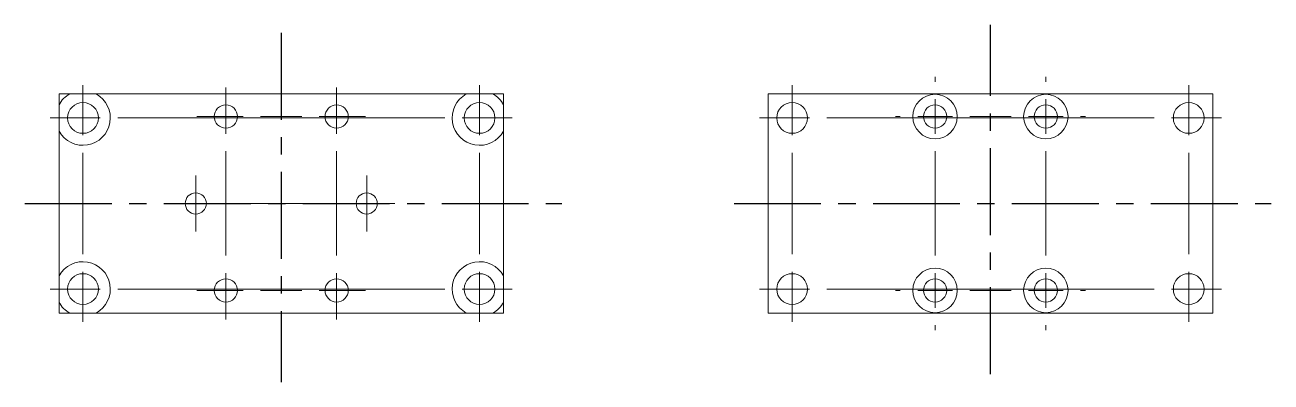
# Model space of a CAD drawing. Header units: inches. Extents: x 3.56 to 10.74, y 2.54 to 4.59.
import ezdxf

# ---------------------------------------------------------------- set-up
doc = ezdxf.new("R2010")
doc.units = ezdxf.units.IN
doc.header["$MEASUREMENT"] = 0
doc.linetypes.add('CENTERX2', pattern=[0.8, 0.5, -0.1, 0.1, -0.1])

# ---------------------------------------------------------------- blocks, each defined once
blk = doc.blocks.new('SW_CENTERMARKSYMBOL_0')
at = {"color": 0, "linetype": 'Continuous', "lineweight": 0}
for p, q in [((-2.2835, 0.1), (-2.2835, 0.1886)), ((0, 0.1), (0, 0.1886)), ((-2.2835, 0), (-2.2835, 0.1)), ((0, 0), (0, 0.1)), ((-2.3835, 0), (-2.472, 0)), ((-2.2835, 0), (-2.3835, 0)), ((-2.2835, 0), (-2.2835, -0.1)), ((-2.2835, 0), (-2.1835, 0)), ((-0.2, 0), (-2.0835, 0)), ((0, 0), (-0.1, 0)), ((0, 0), (0, -0.1)), ((0, 0), (0.1, 0)), ((0.1, 0), (0.1886, 0)), ((-2.2835, -0.2), (-2.2835, -0.7843)), ((0, -0.2), (0, -0.7843)), ((-2.2835, -0.9843), (-2.2835, -0.8843)), ((0, -0.9843), (0, -0.8843)), ((-2.3835, -0.9843), (-2.472, -0.9843)), ((-2.2835, -0.9843), (-2.3835, -0.9843)), ((-2.2835, -0.9843), (-2.2835, -1.0843)), ((-2.2835, -0.9843), (-2.1835, -0.9843)), ((-0.2, -0.9843), (-2.0835, -0.9843)), ((0, -0.9843), (-0.1, -0.9843)), ((0, -0.9843), (0, -1.0843)), ((0, -0.9843), (0.1, -0.9843)), ((0.1, -0.9843), (0.1886, -0.9843)), ((-2.2835, -1.0843), (-2.2835, -1.1728)), ((0, -1.0843), (0, -1.1728))]:
    blk.add_line(p, q, dxfattribs=at)
blk = doc.blocks.new('SW_CENTERMARKSYMBOL_1')
at = {"color": 0, "linetype": 'Continuous', "lineweight": 0}
for p, q in [((-0.6378, 1.1), (-0.6378, 1.1669)), ((0, 1.1), (0, 1.1669)), ((-0.6378, 1), (-0.6378, 1.1)), ((0, 1), (0, 1.1)), ((-0.7378, 1), (-0.8047, 1)), ((-0.6378, 1), (-0.7378, 1)), ((-0.6378, 1), (-0.6378, 0.9)), ((-0.6378, 1), (-0.5378, 1)), ((-0.2, 1), (-0.4378, 1)), ((0, 1), (-0.1, 1)), ((0, 1), (0, 0.9)), ((0, 1), (0.1, 1)), ((0.1, 1), (0.1669, 1)), ((-0.6378, 0.8), (-0.6378, 0.2)), ((0, 0.8), (0, 0.2)), ((-0.6378, 0), (-0.6378, 0.1)), ((0, 0), (0, 0.1)), ((-0.7378, 0), (-0.8047, 0)), ((-0.6378, 0), (-0.7378, 0)), ((-0.6378, 0), (-0.6378, -0.1)), ((-0.6378, 0), (-0.5378, 0)), ((-0.2, 0), (-0.4378, 0)), ((0, 0), (-0.1, 0)), ((0, 0), (0, -0.1)), ((0, 0), (0.1, 0)), ((0.1, 0), (0.1669, 0)), ((-0.6378, -0.1), (-0.6378, -0.1669)), ((0, -0.1), (0, -0.1669))]:
    blk.add_line(p, q, dxfattribs=at)
blk = doc.blocks.new('SW_CENTERMARKSYMBOL_2')
at = {"color": 0, "linetype": 'Continuous', "lineweight": 0}
for p, q in [((-0.9843, 0.1), (-0.9843, 0.161)), ((0, 0.1), (0, 0.161)), ((-0.9843, 0), (-0.9843, 0.1)), ((0, 0), (0, 0.1)), ((-1.0843, 0), (-1.1453, 0)), ((-0.9843, 0), (-1.0843, 0)), ((-0.9843, 0), (-0.9843, -0.1)), ((-0.9843, 0), (-0.8843, 0)), ((-0.2, 0), (-0.7843, 0)), ((0, 0), (-0.1, 0)), ((0, 0), (0, -0.1)), ((0, 0), (0.1, 0)), ((0.1, 0), (0.161, 0)), ((-0.9843, -0.1), (-0.9843, -0.161)), ((0, -0.1), (0, -0.161))]:
    blk.add_line(p, q, dxfattribs=at)
blk = doc.blocks.new('SW_CENTERMARKSYMBOL_3')
at = {"color": 0, "linetype": 'Continuous', "lineweight": 0}
for p, q in [((-2.2835, 1.0843), (-2.2835, 1.1728)), ((0, 1.0843), (0, 1.1728)), ((-2.2835, 0.9843), (-2.2835, 1.0843)), ((0, 0.9843), (0, 1.0843)), ((-2.3835, 0.9843), (-2.472, 0.9843)), ((-2.2835, 0.9843), (-2.3835, 0.9843)), ((-2.2835, 0.9843), (-2.2835, 0.8843)), ((-2.2835, 0.9843), (-2.1835, 0.9843)), ((-0.2, 0.9843), (-2.0835, 0.9843)), ((0, 0.9843), (-0.1, 0.9843)), ((0, 0.9843), (0, 0.8843)), ((0, 0.9843), (0.1, 0.9843)), ((0.1, 0.9843), (0.1886, 0.9843)), ((-2.2835, 0.7843), (-2.2835, 0.2)), ((0, 0.7843), (0, 0.2)), ((-2.2835, 0), (-2.2835, 0.1)), ((0, 0), (0, 0.1)), ((-2.3835, 0), (-2.472, 0)), ((-2.2835, 0), (-2.3835, 0)), ((-2.2835, 0), (-2.2835, -0.1)), ((-2.2835, 0), (-2.1835, 0)), ((-0.2, 0), (-2.0835, 0)), ((0, 0), (-0.1, 0)), ((0, 0), (0, -0.1)), ((0, 0), (0.1, 0)), ((0.1, 0), (0.1886, 0)), ((-2.2835, -0.1), (-2.2835, -0.1886)), ((0, -0.1), (0, -0.1886))]:
    blk.add_line(p, q, dxfattribs=at)
blk = doc.blocks.new('SW_CENTERMARKSYMBOL_4')
at = {"color": 0, "linetype": 'Continuous', "lineweight": 0}
for p, q in [((-0.6378, 0.2), (-0.6378, 0.228)), ((0, 0.2), (0, 0.228)), ((-0.6378, 0), (-0.6378, 0.1)), ((0, 0), (0, 0.1)), ((-0.8378, 0), (-0.8657, 0)), ((-0.6378, 0), (-0.7378, 0)), ((-0.6378, 0), (-0.6378, -0.1)), ((-0.6378, 0), (-0.5378, 0)), ((-0.2, 0), (-0.4378, 0)), ((0, 0), (-0.1, 0)), ((0, 0), (0, -0.1)), ((0, 0), (0.1, 0)), ((0.2, 0), (0.228, 0)), ((-0.6378, -0.2), (-0.6378, -0.8)), ((0, -0.2), (0, -0.8)), ((-0.6378, -1), (-0.6378, -0.9)), ((0, -1), (0, -0.9)), ((-0.8378, -1), (-0.8657, -1)), ((-0.6378, -1), (-0.7378, -1)), ((-0.6378, -1), (-0.6378, -1.1)), ((-0.6378, -1), (-0.5378, -1)), ((-0.2, -1), (-0.4378, -1)), ((0, -1), (-0.1, -1)), ((0, -1), (0, -1.1)), ((0, -1), (0.1, -1)), ((0.2, -1), (0.228, -1)), ((-0.6378, -1.2), (-0.6378, -1.228)), ((0, -1.2), (0, -1.228))]:
    blk.add_line(p, q, dxfattribs=at)

msp = doc.modelspace()

# ---------------------------------------------------------------- linework, layer by layer
at = {"color": 7, "linetype": 'CENTERX2'}
for p, q in [((5.0398, 4.5449), (5.0398, 2.5363)), ((9.1231, 2.5815), (9.1231, 4.59)), ((3.5638, 3.5632), (6.6556, 3.5632)), ((7.6472, 3.5632), (10.739, 3.5632))]:
    msp.add_line(p, q, dxfattribs=at)
at = {"color": 7, "linetype": 'Continuous', "lineweight": 15}
for p, q in [((3.7602, 4.1931), (3.7602, 4.1315)), ((3.8218, 4.1931), (3.7602, 4.1931)), ((3.8218, 4.1931), (3.9743, 4.1931)), ((6.1053, 4.1931), (3.9743, 4.1931)), ((6.1053, 4.1931), (6.2577, 4.1931)), ((6.3193, 4.1931), (6.2577, 4.1931)), ((6.3193, 4.1315), (6.3193, 4.1931)), ((7.8436, 4.1931), (10.4027, 4.1931)), ((7.8436, 2.9332), (7.8436, 4.1931)), ((10.4027, 4.1931), (10.4027, 2.9332)), ((3.7602, 3.979), (3.7602, 4.1315)), ((6.3193, 4.1315), (6.3193, 3.979)), ((3.7602, 3.979), (3.7602, 3.1473)), ((6.3193, 3.1473), (6.3193, 3.979)), ((3.7602, 2.9948), (3.7602, 3.1473)), ((6.3193, 3.1473), (6.3193, 2.9948)), ((3.7602, 2.9948), (3.7602, 2.9332)), ((6.3193, 2.9332), (6.3193, 2.9948)), ((3.7602, 2.9332), (3.8218, 2.9332)), ((3.9743, 2.9332), (3.8218, 2.9332)), ((3.9743, 2.9332), (6.1053, 2.9332)), ((6.2577, 2.9332), (6.1053, 2.9332)), ((6.2577, 2.9332), (6.3193, 2.9332)), ((10.4027, 2.9332), (7.8436, 2.9332))]:
    msp.add_line(p, q, dxfattribs=at)
for centre, radius in [((8.8043, 4.0632), 0.128), ((9.442, 4.0632), 0.128), ((3.898, 4.0553), 0.0886), ((4.7209, 4.0632), 0.0669), ((5.3587, 4.0632), 0.0669), ((6.1815, 4.0553), 0.0886), ((7.9814, 4.0553), 0.0886), ((8.8043, 4.0632), 0.0669), ((9.442, 4.0632), 0.0669), ((10.2649, 4.0553), 0.0886), ((4.5476, 3.5632), 0.061), ((5.5319, 3.5632), 0.061), ((3.898, 3.071), 0.0886), ((6.1815, 3.071), 0.0886), ((7.9814, 3.071), 0.0886), ((8.8043, 3.0632), 0.128), ((9.442, 3.0632), 0.128), ((10.2649, 3.071), 0.0886), ((4.7209, 3.0632), 0.0669), ((5.3587, 3.0632), 0.0669), ((8.8043, 3.0632), 0.0669), ((9.442, 3.0632), 0.0669)]:
    msp.add_circle(centre, radius, dxfattribs=at)
for centre, start, end in [((3.898, 4.0553), 208.95502, 61.04498), ((3.898, 4.0553), 118.95502, 151.04498), ((6.1815, 4.0553), 118.95502, 331.04498), ((6.1815, 4.0553), 28.95502, 61.04498), ((3.898, 3.071), 298.95502, 151.04498), ((6.1815, 3.071), 28.95502, 241.04498), ((3.898, 3.071), 208.95502, 241.04498), ((6.1815, 3.071), 298.95502, 331.04498)]:
    msp.add_arc(centre, 0.1575, start, end, dxfattribs=at)

# ---------------------------------------------------------------- block references
at = {"color": 7, "linetype": 'Continuous', "lineweight": 0}
for name, p in [('SW_CENTERMARKSYMBOL_0', (6.1815, 4.0553)), ('SW_CENTERMARKSYMBOL_3', (10.2649, 3.071)), ('SW_CENTERMARKSYMBOL_4', (9.442, 4.0632)), ('SW_CENTERMARKSYMBOL_1', (5.3587, 3.0632)), ('SW_CENTERMARKSYMBOL_2', (5.5319, 3.5632))]:
    msp.add_blockref(name, p, dxfattribs=at)

doc.saveas('drawing.dxf')
